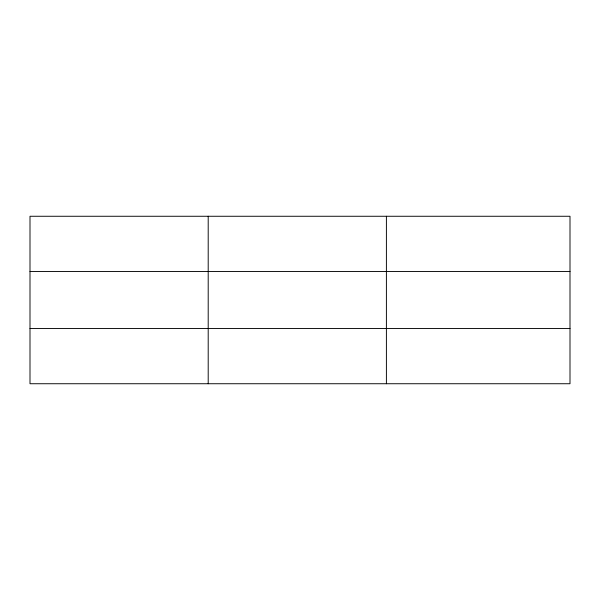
<?xml version="1.0" encoding="UTF-8"?>
<svg xmlns="http://www.w3.org/2000/svg" width="600" height="600" viewBox="0 0 600 600"><rect width="100%" height="100%" fill="white"/><g stroke="black" fill="none" stroke-linecap="round" stroke-linejoin="round"><path stroke-width="0.9" d="M208.2 383.737L208.2 216.263M386.4 383.737L386.4 216.263M570 271.53L570 216.263L30 216.263L30 383.737L570 383.737L570 271.53L30 271.53M30 328.47L570 328.47"/></g></svg>
